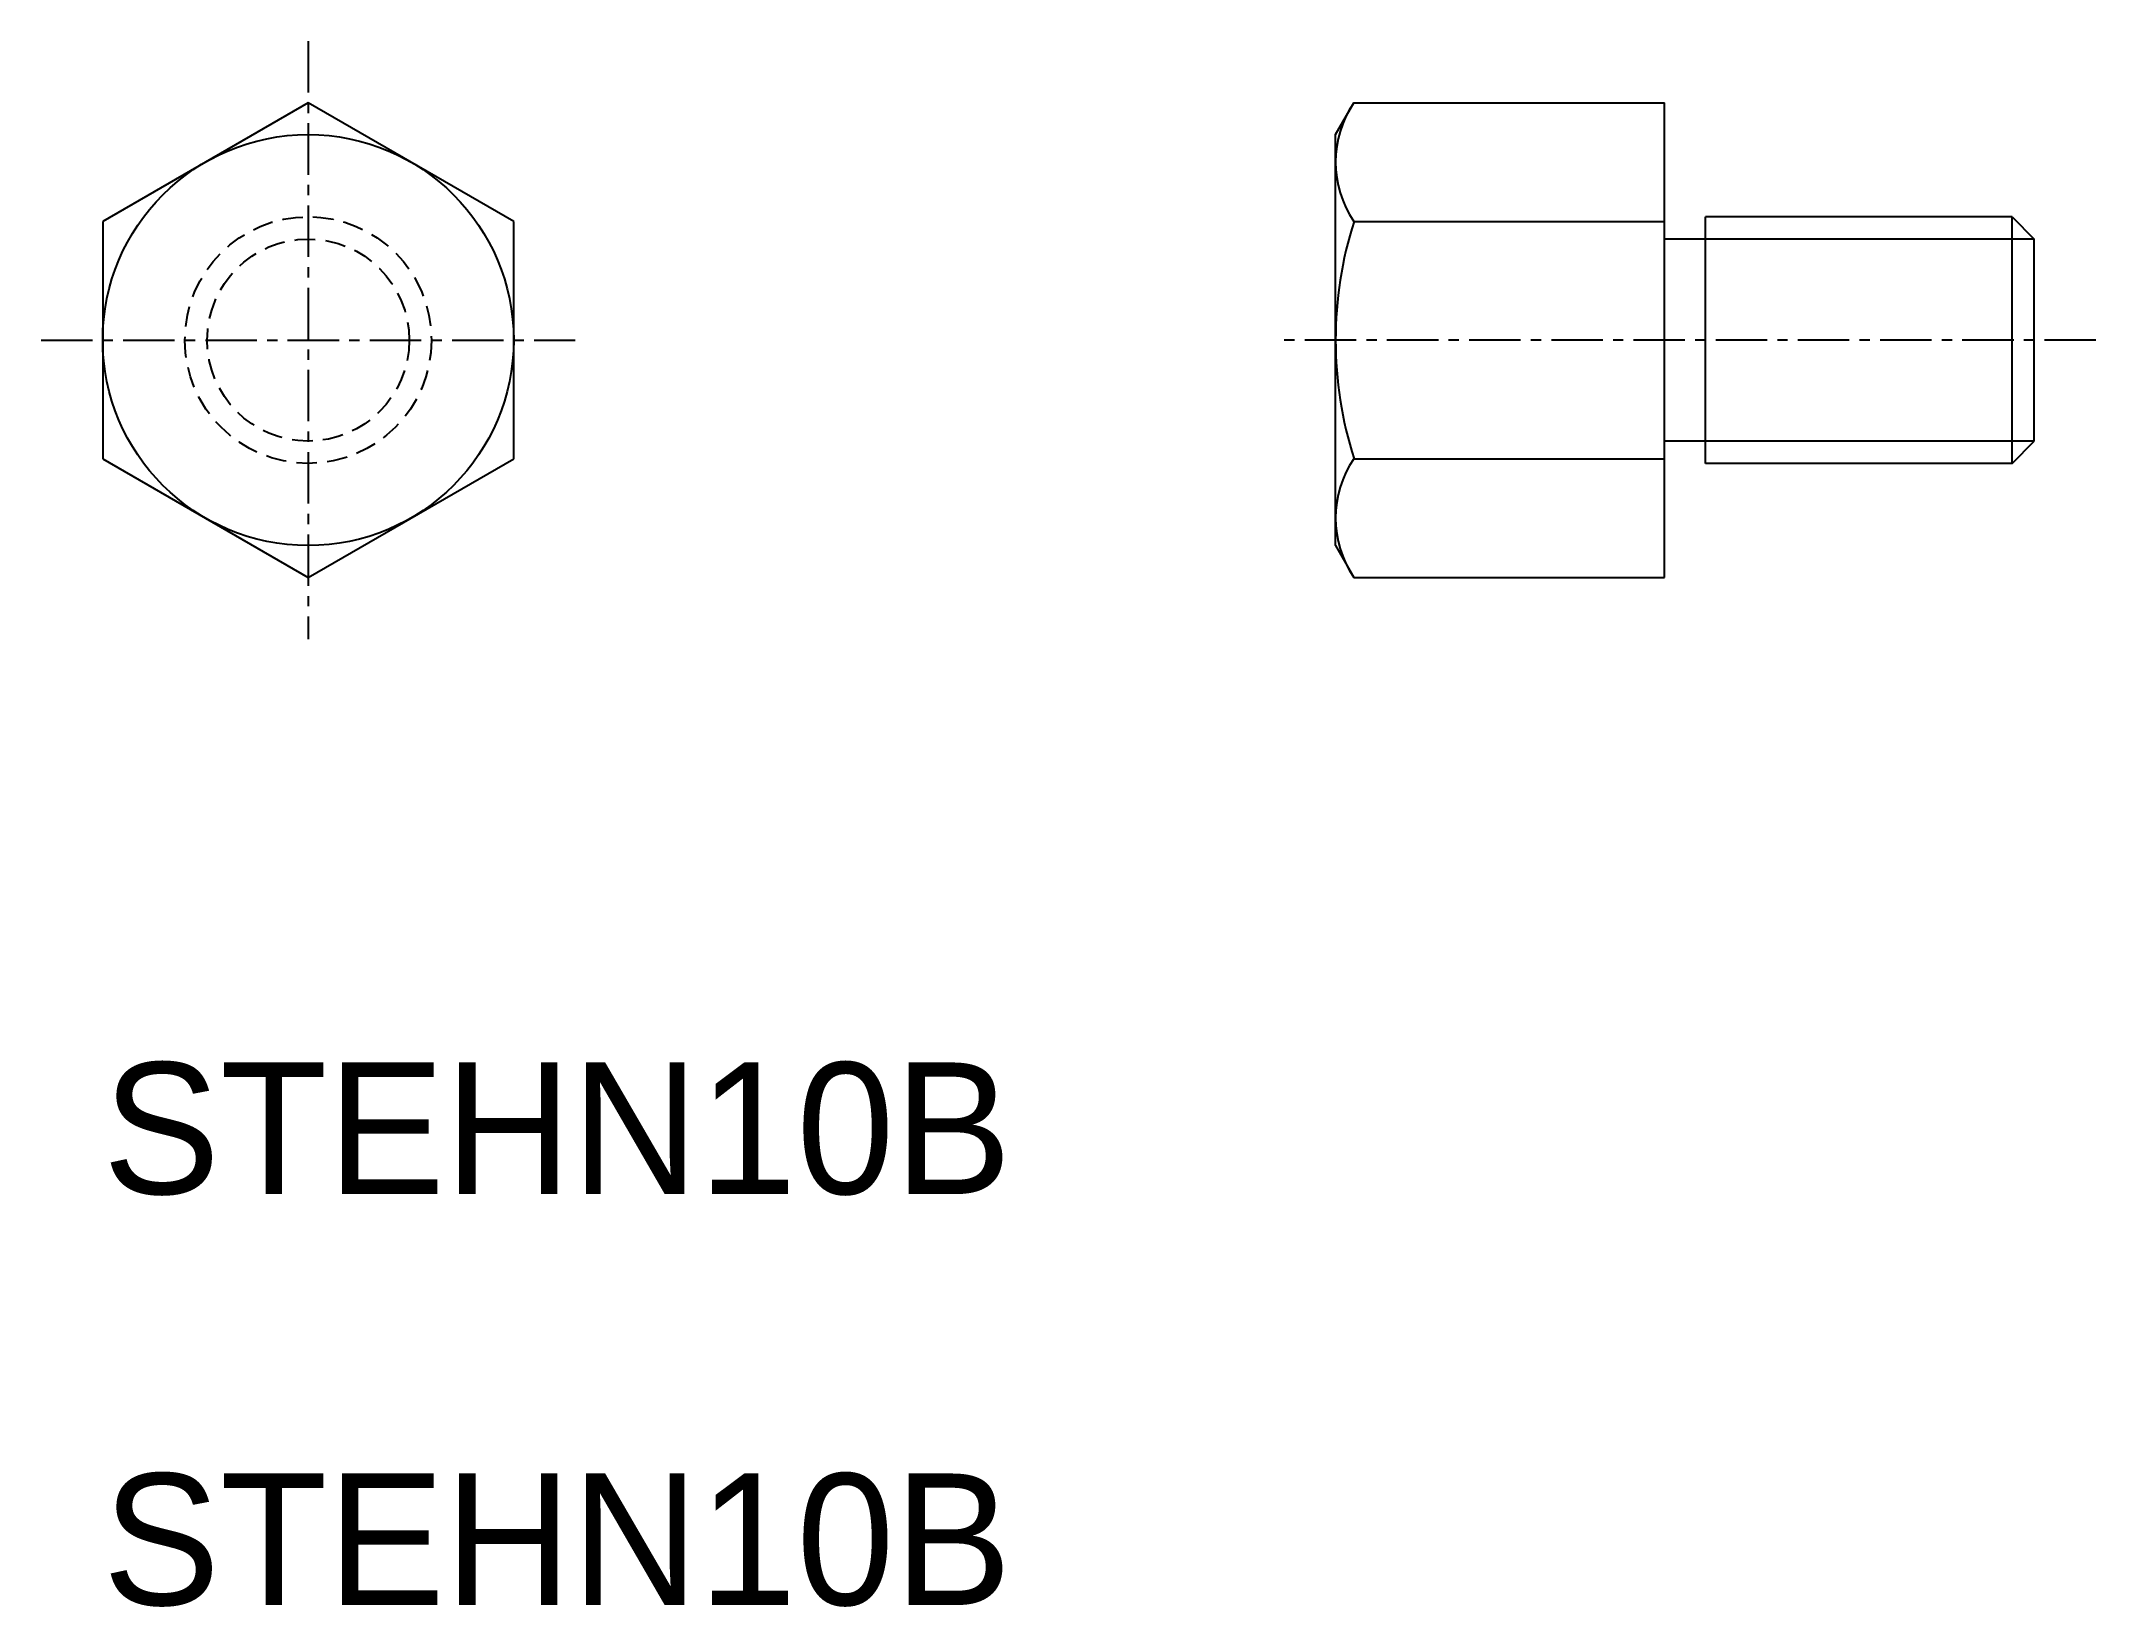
# Model space of a CAD drawing. Extents: x -5552.7 to -5502.7, y -418.1 to -380.
import ezdxf

# ---------------------------------------------------------------- set-up
doc = ezdxf.new("R2010")
doc.units = 0
doc.linetypes.add('CENTER', pattern=[2, 1.25, -0.25, 0.25, -0.25])
doc.linetypes.add('DASHED', pattern=[0.75, 0.5, -0.25])
doc.layers.get('0').update_dxf_attribs({"linetype": 'CONTINUOUS'})
doc.layers.add('CENTER', color=1, linetype='CENTER')

msp = doc.modelspace()

# ---------------------------------------------------------------- linework, layer by layer
at = {"color": 7, "linetype": 'CONTINUOUS'}
for p, q in [((-5546.169, -381.462), (-5551.169, -384.349)), ((-5541.169, -384.349), (-5546.169, -381.462)), ((-5520.722, -381.462), (-5513.169, -381.462)), ((-5513.169, -393.009), (-5513.169, -381.462)), ((-5521.169, -392.235), (-5521.169, -382.235)), ((-5551.169, -384.349), (-5551.169, -390.122)), ((-5541.169, -390.122), (-5541.169, -384.349)), ((-5520.722, -384.349), (-5513.169, -384.349)), ((-5504.71, -384.235), (-5512.169, -384.235)), ((-5512.169, -390.235), (-5512.169, -384.235)), ((-5504.71, -384.235), (-5504.169, -384.777)), ((-5504.71, -390.235), (-5504.71, -384.235)), ((-5512.169, -384.777), (-5513.169, -384.777)), ((-5504.169, -389.694), (-5504.169, -384.777)), ((-5512.169, -389.694), (-5513.169, -389.694)), ((-5504.71, -390.235), (-5504.169, -389.694)), ((-5551.169, -390.122), (-5546.169, -393.009)), ((-5546.169, -393.009), (-5541.169, -390.122)), ((-5520.722, -390.122), (-5513.169, -390.122)), ((-5504.71, -390.235), (-5512.169, -390.235)), ((-5521.169, -392.235), (-5520.722, -393.009)), ((-5520.722, -393.009), (-5513.169, -393.009))]:
    msp.add_line(p, q, dxfattribs=at)
for p, q in [((-5521.169, -382.235), (-5520.722, -381.462)), ((-5549.919, -390.844), (-5549.919, -390.844)), ((-5548.669, -391.565), (-5548.668, -391.565))]:
    msp.add_line(p, q)
at = {"color": 3, "linetype": 'CONTINUOUS'}
for p, q in [((-5504.169, -384.777), (-5512.169, -384.777)), ((-5504.169, -389.694), (-5512.169, -389.694))]:
    msp.add_line(p, q, dxfattribs=at)
at = {"color": 7, "linetype": 'CONTINUOUS'}
msp.add_circle((-5546.169, -387.235), 5, dxfattribs=at)
at = {"color": 3, "linetype": 'DASHED'}
for radius in [3, 2.458]:
    msp.add_circle((-5546.169, -387.235), radius, dxfattribs=at)
for centre, radius, start, end in [((-5518.613, -382.905), 2.556, 145.6157, 214.3843), ((-5511.615, -387.235), 9.553, 162.412, 197.588), ((-5518.613, -391.565), 2.556, 145.6157, 214.3843)]:
    msp.add_arc(centre, radius, start, end)
at = {"layer": 'CENTER', "color": 1, "linetype": 'CENTER'}
for p, q in [((-5546.169, -379.962), (-5546.169, -394.509)), ((-5552.669, -387.235), (-5539.669, -387.235)), ((-5502.669, -387.235), (-5522.669, -387.235))]:
    msp.add_line(p, q, dxfattribs=at)

# ---------------------------------------------------------------- texts
at = {"color": 7, "linetype": 'CONTINUOUS'}
for p in [(-5551.169, -408.009), (-5551.169, -418.009)]:
    msp.add_text('STEHN10B', height=3.2, dxfattribs=at).set_placement(p)

doc.saveas('drawing.dxf')
